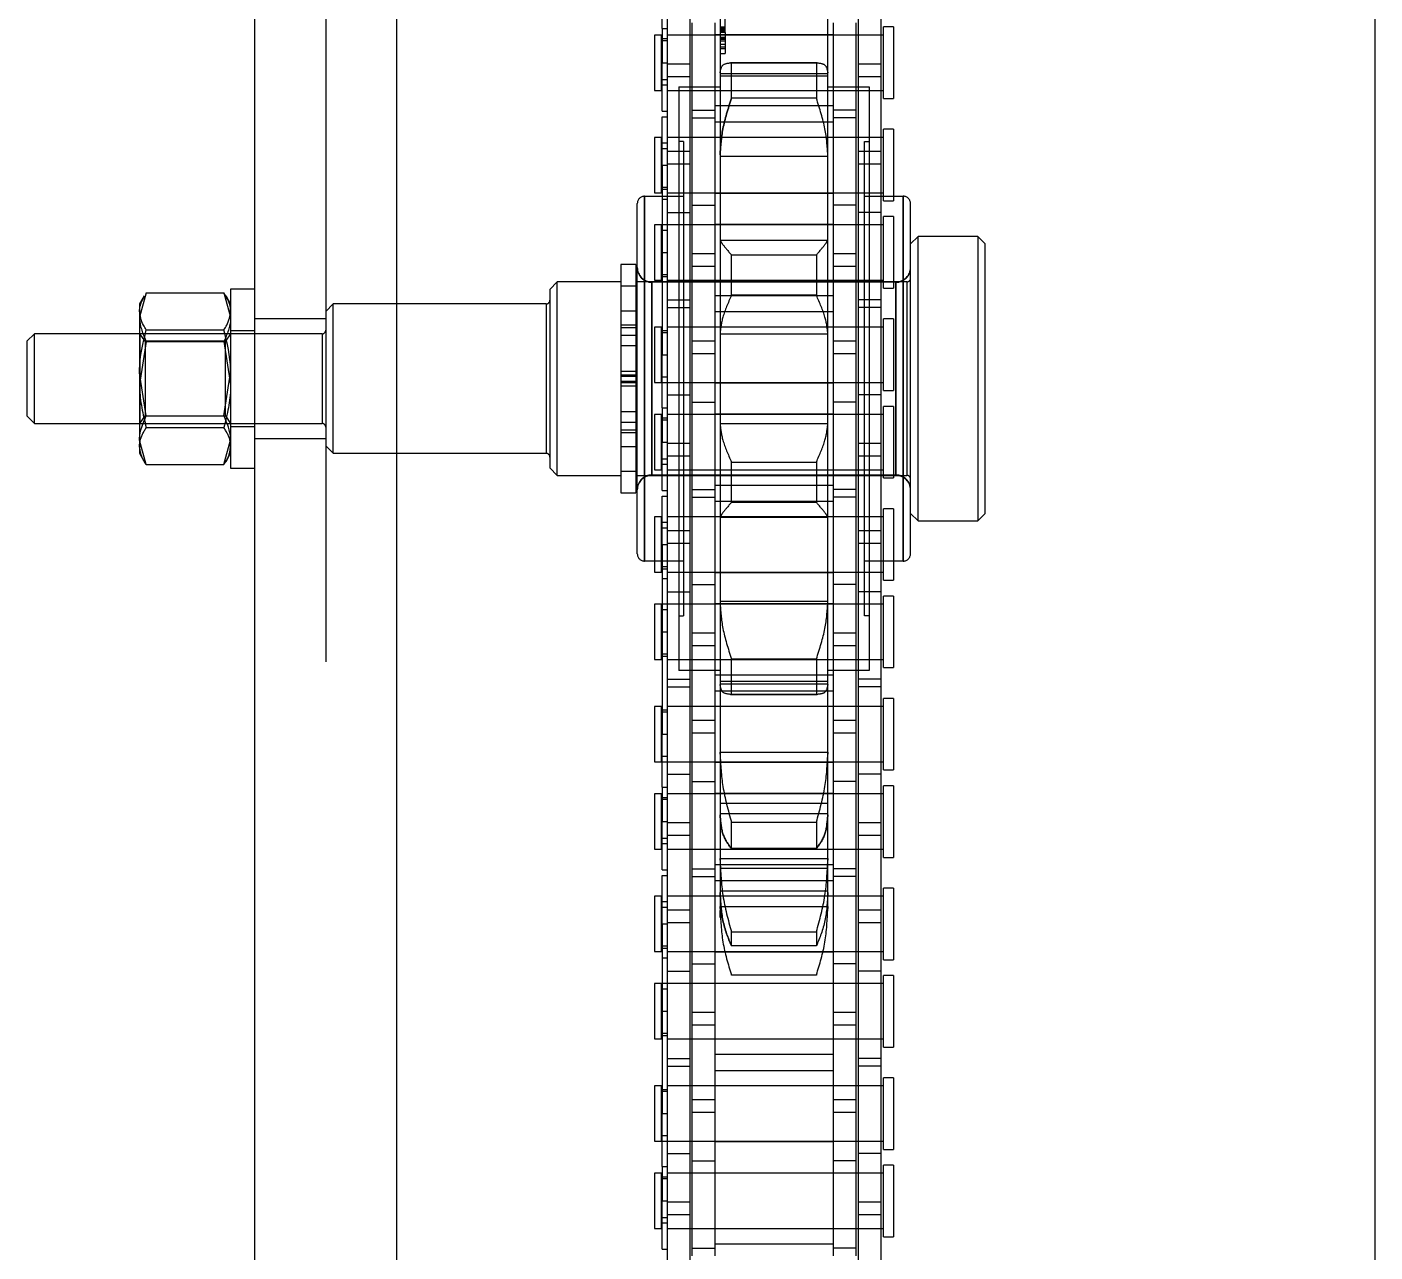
# Model space of a CAD drawing. Header units: metres. Extents: x 0 to 63075, y 0 to 44550.
# Drawn here: x 13942.1 to 14032.4, y 26486.9 to 26568.9 of the extents above; entities that cross this region are included whole.
import ezdxf

# ---------------------------------------------------------------- set-up
doc = ezdxf.new("R2010")
doc.units = ezdxf.units.M
doc.header["$LTSCALE"] = 75
doc.linetypes.add('HIDDEN2', pattern=[4.7625, 3.175, -1.5875])
for name, color, linetype in [('SDM', 7, 'Continuous'), ('SL4', 4, 'Continuous'), ('ST1', 7, 'HIDDEN2')]:
    doc.layers.add(name, color=color, linetype=linetype)

# ---------------------------------------------------------------- blocks, each defined once
blk = doc.blocks.new('A$Ca53c419a')
at = {"layer": 'SL4'}
for p, q in [((2113.08, 511), (2112.58, 510.5)), ((2118.08, 511), (2113.08, 511)), ((2118.58, 510.5), (2118.08, 511)), ((2112.58, 510.5), (2112.58, 503.465)), ((2112.58, 510.5), (2118.58, 510.5)), ((2118.58, 503.465), (2118.58, 510.5)), ((2109.825, 503.018), (2111.461, 503.465)), ((2109.825, 503.018), (2110.062, 503.162)), ((2109.825, 503.018), (2109.825, 497.812)), ((2110.58, 503.465), (2110.042, 503.154)), ((2111.461, 503.465), (2110.58, 503.465)), ((2115.975, 503.465), (2111.461, 503.465)), ((2113.098, 503.018), (2115.975, 503.465)), ((2113.098, 503.018), (2113.098, 497.812)), ((2120.094, 503.465), (2115.975, 503.465)), ((2118.853, 503.018), (2118.853, 497.812)), ((2120.58, 503.465), (2120.094, 503.465)), ((2121.118, 503.154), (2120.58, 503.465)), ((2121.335, 503.018), (2121.335, 497.812)), ((2109.58, 497.365), (2109.58, 495.765)), ((2121.58, 497.365), (2109.58, 497.365)), ((2109.825, 497.812), (2111.461, 497.365)), ((2109.825, 497.812), (2110.062, 497.668)), ((2110.042, 497.676), (2110.58, 497.365)), ((2113.098, 497.812), (2115.975, 497.365)), ((2120.58, 497.365), (2121.118, 497.676)), ((2121.58, 495.765), (2121.58, 497.365)), ((2334.737, 495.765), (1009.762, 495.765)), ((1009.762, 486.24), (2334.737, 486.24)), ((1009.762, 420.765), (2334.737, 420.765))]:
    blk.add_line(p, q, dxfattribs=at)
for points, knots in [([(2111.461, 503.465), (2111.5, 503.465), (2112.053, 503.458), (2112.594, 503.23), (2113.098, 503.018)], [0, 0, 0, 0, 0.070201, 1, 1, 1, 1]), ([(2115.975, 503.465), (2116.044, 503.465), (2117.015, 503.458), (2117.968, 503.23), (2118.853, 503.018)], [0, 0, 0, 0, 0.070201, 1, 1, 1, 1]), ([(2118.853, 503.018), (2118.957, 503.086), (2119.362, 503.348), (2119.782, 503.415), (2120.094, 503.465)], [0, 0, 0, 0, 0.257551, 1, 1, 1, 1]), ([(2120.094, 503.465), (2120.207, 503.46), (2120.547, 503.443), (2120.877, 503.253), (2121.098, 503.126)], [0, 0, 0, 0, 0.332546, 1, 1, 1, 1]), ([(2111.461, 497.365), (2111.5, 497.365), (2112.053, 497.372), (2112.594, 497.6), (2113.098, 497.812)], [0, 0, 0, 0, 0.070201, 1, 1, 1, 1]), ([(2115.975, 497.365), (2116.044, 497.365), (2117.015, 497.372), (2117.968, 497.6), (2118.853, 497.812)], [0, 0, 0, 0, 0.070201, 1, 1, 1, 1]), ([(2118.853, 497.812), (2118.957, 497.744), (2119.362, 497.482), (2119.782, 497.415), (2120.094, 497.365)], [0, 0, 0, 0, 0.257551, 1, 1, 1, 1]), ([(2120.094, 497.365), (2120.207, 497.372), (2120.627, 497.396), (2121.036, 497.636), (2121.335, 497.812)], [0, 0, 0, 0, 0.268634, 1, 1, 1, 1])]:
    blk.add_open_spline(points, degree=3, knots=knots, dxfattribs=at)
at = {"layer": 'ST1'}
for p, q in [((2112.307, 503.018), (2112.307, 497.812)), ((2112.58, 503.465), (2112.58, 491.25)), ((2112.58, 503.465), (2112.58, 503.44)), ((2118.58, 503.44), (2112.58, 503.44)), ((2112.58, 503.44), (2113.08, 503.089)), ((2117.837, 503.089), (2113.08, 503.089)), ((2113.08, 503.089), (2113.08, 497.715)), ((2118.062, 503.018), (2115.185, 503.465)), ((2118.08, 503.089), (2117.837, 503.089)), ((2118.062, 503.018), (2118.062, 497.812)), ((2118.08, 503.089), (2118.58, 503.44)), ((2118.08, 497.715), (2118.08, 503.089)), ((2118.58, 491.25), (2118.58, 503.465)), ((2118.58, 503.44), (2118.58, 503.465)), ((2121.335, 503.018), (2119.699, 503.465)), ((2112.38, 497.365), (2112.38, 495.765)), ((2113.08, 497.715), (2112.58, 497.365)), ((2113.08, 497.715), (2118.08, 497.715)), ((2118.062, 497.812), (2115.185, 497.365)), ((2118.58, 497.365), (2118.08, 497.715)), ((2118.78, 495.765), (2118.78, 497.365)), ((2121.335, 497.812), (2119.699, 497.365)), ((2111.58, 495.765), (2111.58, 491.003)), ((2119.58, 491.003), (2119.58, 495.765)), ((2334.737, 491.003), (1009.762, 491.003)), ((2111.08, 491), (2110.58, 490.5)), ((2120.08, 491), (2111.08, 491)), ((2118.58, 491.25), (2112.58, 491.25)), ((2120.58, 490.5), (2120.08, 491)), ((2110.58, 490.5), (2120.58, 490.5)), ((2110.58, 490.5), (2110.58, 476.25)), ((2120.58, 476.25), (2120.58, 490.5)), ((1009.762, 486.24), (2334.737, 486.24)), ((2109.605, 476), (2109.105, 475.5)), ((2121.555, 476), (2109.605, 476)), ((2120.58, 476.25), (2110.627, 476.25)), ((2122.055, 475.5), (2121.555, 476)), ((2109.105, 475.5), (2122.055, 475.5)), ((2109.105, 475.5), (2109.105, 471.245)), ((2122.055, 471.245), (2122.055, 475.5)), ((2123.223, 471.245), (2107.937, 471.245)), ((2107.937, 471.245), (2107.937, 470.245)), ((2109.38, 471.245), (2109.38, 470.145)), ((2109.38, 471.245), (2109.38, 470.245)), ((2111.033, 471.245), (2111.033, 470.245)), ((2111.984, 471.245), (2111.984, 470.245)), ((2112.159, 471.245), (2112.159, 470.245)), ((2112.676, 471.245), (2112.676, 470.245)), ((2113.38, 471.245), (2113.38, 470.245)), ((2115.08, 470.245), (2115.08, 471.245)), ((2115.33, 471.245), (2115.33, 470.245)), ((2115.419, 471.245), (2115.419, 470.245)), ((2115.741, 471.245), (2115.741, 470.245)), ((2115.83, 471.245), (2115.83, 470.245)), ((2116.08, 471.245), (2116.08, 470.245)), ((2117.78, 470.245), (2117.78, 471.245)), ((2118.484, 471.245), (2118.484, 470.245)), ((2119.001, 471.245), (2119.001, 470.245)), ((2119.176, 471.245), (2119.176, 470.245)), ((2120.127, 471.245), (2120.127, 470.245)), ((2121.78, 470.145), (2121.78, 471.245)), ((2121.78, 470.245), (2121.78, 471.245)), ((2123.223, 470.245), (2123.223, 471.245)), ((2103.854, 470.145), (2127.306, 470.145)), ((2123.223, 470.245), (2107.937, 470.245)), ((2109.105, 470.145), (2109.105, 452.105)), ((2122.055, 452.105), (2122.055, 470.145)), ((2103.365, 469.656), (2127.795, 469.656)), ((2103.365, 467.056), (2103.365, 469.656)), ((2127.795, 469.656), (2103.365, 469.656)), ((2127.795, 469.656), (2127.795, 467.056)), ((2057.297, 468.489), (2057.297, 468.157)), ((2057.297, 468.489), (2060.528, 468.489)), ((2062.373, 469), (2058.683, 469)), ((2058.683, 469), (2058.683, 468.526)), ((2058.683, 468.526), (2062.373, 468.526)), ((2059.052, 468.526), (2059.052, 468.157)), ((2059.421, 468.489), (2059.421, 468.157)), ((2060.528, 468.489), (2060.528, 468.157)), ((2062.824, 468.489), (2060.528, 468.489)), ((2062.004, 468.157), (2062.004, 468.526)), ((2062.147, 468.489), (2062.147, 468.157)), ((2062.373, 468.526), (2062.373, 469)), ((2062.824, 468.489), (2066.376, 468.489)), ((2062.824, 468.489), (2062.824, 468.157)), ((2068.221, 469), (2064.531, 469)), ((2064.531, 469), (2064.531, 468.526)), ((2064.531, 468.526), (2068.221, 468.526)), ((2064.531, 468.489), (2064.531, 466.637)), ((2064.9, 468.526), (2064.9, 468.157)), ((2066.376, 468.489), (2066.376, 468.157)), ((2079.076, 468.489), (2066.376, 468.489)), ((2067.852, 468.157), (2067.852, 468.526)), ((2067.995, 468.489), (2067.995, 468.157)), ((2068.221, 468.526), (2068.221, 469)), ((2075.073, 469), (2071.383, 469)), ((2071.383, 469), (2071.383, 468.526)), ((2071.383, 468.526), (2075.073, 468.526)), ((2071.609, 468.489), (2071.609, 468.157)), ((2071.752, 468.526), (2071.752, 468.157)), ((2073.228, 468.489), (2073.228, 468.157)), ((2074.704, 468.157), (2074.704, 468.526)), ((2075.073, 468.526), (2075.073, 469)), ((2075.073, 466.637), (2075.073, 468.489)), ((2076.78, 468.157), (2076.78, 468.489)), ((2080.921, 469), (2077.231, 469)), ((2077.231, 469), (2077.231, 468.526)), ((2077.231, 468.526), (2080.921, 468.526)), ((2077.457, 468.489), (2077.457, 468.157)), ((2077.6, 468.526), (2077.6, 468.157)), ((2079.076, 468.489), (2079.076, 468.157)), ((2079.076, 468.489), (2082.307, 468.489)), ((2080.183, 468.489), (2080.183, 468.157)), ((2080.552, 468.157), (2080.552, 468.526)), ((2080.921, 468.526), (2080.921, 469)), ((2082.307, 468.489), (2082.307, 468.157)), ((2082.697, 468.489), (2082.697, 468.157)), ((2082.697, 468.489), (2085.928, 468.489)), ((2087.773, 469), (2084.083, 469)), ((2084.083, 469), (2084.083, 468.526)), ((2084.083, 468.526), (2087.773, 468.526)), ((2084.452, 468.526), (2084.452, 468.157)), ((2084.821, 468.489), (2084.821, 468.157)), ((2085.928, 468.489), (2085.928, 468.157)), ((2088.224, 468.489), (2085.928, 468.489)), ((2087.404, 468.157), (2087.404, 468.526)), ((2087.547, 468.489), (2087.547, 468.157)), ((2087.773, 468.526), (2087.773, 469)), ((2088.224, 468.489), (2091.776, 468.489)), ((2088.224, 468.489), (2088.224, 468.157)), ((2093.621, 469), (2089.931, 469)), ((2089.931, 469), (2089.931, 468.526)), ((2089.931, 468.526), (2093.621, 468.526)), ((2089.931, 468.489), (2089.931, 466.637)), ((2090.3, 468.526), (2090.3, 468.157)), ((2091.776, 468.489), (2091.776, 468.157)), ((2104.476, 468.489), (2091.776, 468.489)), ((2093.252, 468.157), (2093.252, 468.526)), ((2093.395, 468.489), (2093.395, 468.157)), ((2093.621, 468.526), (2093.621, 469)), ((2100.473, 469), (2096.783, 469)), ((2096.783, 469), (2096.783, 468.526)), ((2096.783, 468.526), (2100.473, 468.526)), ((2097.009, 468.489), (2097.009, 468.157)), ((2097.152, 468.526), (2097.152, 468.157)), ((2098.628, 468.489), (2098.628, 468.157)), ((2100.104, 468.157), (2100.104, 468.526)), ((2100.473, 468.526), (2100.473, 469)), ((2100.473, 466.637), (2100.473, 468.489)), ((2102.18, 468.157), (2102.18, 468.489)), ((2106.321, 469), (2102.631, 469)), ((2102.631, 469), (2102.631, 468.526)), ((2102.631, 468.526), (2106.321, 468.526)), ((2102.857, 468.489), (2102.857, 468.157)), ((2103, 468.526), (2103, 468.157)), ((2104.476, 468.489), (2104.476, 468.157)), ((2104.476, 468.489), (2107.707, 468.489)), ((2105.583, 468.489), (2105.583, 468.157)), ((2105.952, 468.157), (2105.952, 468.526)), ((2106.321, 468.526), (2106.321, 469)), ((2107.707, 468.489), (2107.707, 468.157)), ((2108.097, 468.489), (2108.097, 468.157)), ((2108.097, 468.489), (2111.328, 468.489)), ((2109.105, 469.168), (2109.105, 452.832)), ((2122.03, 469.168), (2109.13, 469.168)), ((2109.13, 469.168), (2109.13, 452.832)), ((2109.13, 469.168), (2122.03, 469.168)), ((2113.173, 469), (2109.483, 469)), ((2109.483, 469), (2109.483, 468.526)), ((2109.483, 468.526), (2113.173, 468.526)), ((2109.852, 468.526), (2109.852, 468.157)), ((2110.221, 468.489), (2110.221, 468.157)), ((2111.328, 468.489), (2111.328, 468.157)), ((2113.624, 468.489), (2111.328, 468.489)), ((2112.804, 468.157), (2112.804, 468.526)), ((2112.947, 468.489), (2112.947, 468.157)), ((2113.173, 468.526), (2113.173, 469)), ((2113.624, 468.489), (2117.176, 468.489)), ((2113.624, 468.489), (2113.624, 468.157)), ((2119.021, 469), (2115.331, 469)), ((2115.331, 469), (2115.331, 468.526)), ((2115.331, 468.526), (2119.021, 468.526)), ((2115.331, 468.489), (2115.331, 466.637)), ((2115.7, 468.526), (2115.7, 468.157)), ((2117.176, 468.489), (2117.176, 468.157)), ((2129.876, 468.489), (2117.176, 468.489)), ((2118.652, 468.157), (2118.652, 468.526)), ((2118.795, 468.489), (2118.795, 468.157)), ((2119.021, 468.526), (2119.021, 469)), ((2122.03, 452.832), (2122.03, 469.168)), ((2122.055, 452.832), (2122.055, 469.168)), ((2125.873, 469), (2122.183, 469)), ((2122.183, 469), (2122.183, 468.526)), ((2122.183, 468.526), (2125.873, 468.526)), ((2122.409, 468.489), (2122.409, 468.157)), ((2122.552, 468.526), (2122.552, 468.157)), ((2124.028, 468.489), (2124.028, 468.157)), ((2125.504, 468.157), (2125.504, 468.526)), ((2125.873, 468.526), (2125.873, 469)), ((2125.873, 466.637), (2125.873, 468.489)), ((2127.58, 468.157), (2127.58, 468.489)), ((2131.721, 469), (2128.031, 469)), ((2128.031, 469), (2128.031, 468.526)), ((2128.031, 468.526), (2131.721, 468.526)), ((2128.257, 468.489), (2128.257, 468.157)), ((2128.4, 468.526), (2128.4, 468.157)), ((2129.876, 468.489), (2129.876, 468.157)), ((2129.876, 468.489), (2133.107, 468.489)), ((2130.983, 468.489), (2130.983, 468.157)), ((2131.352, 468.157), (2131.352, 468.526)), ((2131.721, 468.526), (2131.721, 469)), ((2133.107, 468.489), (2133.107, 468.157)), ((2133.497, 468.489), (2133.497, 468.157)), ((2133.497, 468.489), (2136.728, 468.489)), ((2138.573, 469), (2134.883, 469)), ((2134.883, 469), (2134.883, 468.526)), ((2134.883, 468.526), (2138.573, 468.526)), ((2135.252, 468.526), (2135.252, 468.157)), ((2135.621, 468.489), (2135.621, 468.157)), ((2136.728, 468.489), (2136.728, 468.157)), ((2139.024, 468.489), (2136.728, 468.489)), ((2138.204, 468.157), (2138.204, 468.526)), ((2138.347, 468.489), (2138.347, 468.157)), ((2138.573, 468.526), (2138.573, 469)), ((2139.024, 468.489), (2142.576, 468.489)), ((2139.024, 468.489), (2139.024, 468.157)), ((2059.596, 468.157), (2050.501, 468.157)), ((2058.683, 468.157), (2058.683, 466.637)), ((2058.683, 468.157), (2058.683, 453.659)), ((2060.456, 468.157), (2059.596, 468.157)), ((2059.596, 466.637), (2059.596, 468.157)), ((2069.551, 468.157), (2060.456, 468.157)), ((2060.456, 468.157), (2060.456, 466.637)), ((2062.373, 466.637), (2062.373, 468.157)), ((2062.373, 453.659), (2062.373, 468.157)), ((2063.703, 468.157), (2063.703, 466.637)), ((2064.531, 468.157), (2064.531, 453.659)), ((2068.221, 466.637), (2068.221, 468.157)), ((2068.221, 453.659), (2068.221, 468.157)), ((2069.551, 468.157), (2069.551, 466.637)), ((2075.901, 468.157), (2069.551, 468.157)), ((2070.053, 468.157), (2070.053, 466.637)), ((2071.383, 468.157), (2071.383, 466.637)), ((2071.383, 468.157), (2071.383, 453.659)), ((2075.073, 453.659), (2075.073, 468.157)), ((2075.901, 468.157), (2075.901, 466.637)), ((2084.996, 468.157), (2075.901, 468.157)), ((2077.231, 468.157), (2077.231, 466.637)), ((2077.231, 468.157), (2077.231, 453.659)), ((2079.148, 466.637), (2079.148, 468.157)), ((2080.008, 468.157), (2080.008, 466.637)), ((2080.921, 466.637), (2080.921, 468.157)), ((2080.921, 453.659), (2080.921, 468.157)), ((2084.083, 468.157), (2084.083, 466.637)), ((2084.083, 468.157), (2084.083, 453.659)), ((2085.856, 468.157), (2084.996, 468.157)), ((2084.996, 466.637), (2084.996, 468.157)), ((2094.951, 468.157), (2085.856, 468.157)), ((2085.856, 468.157), (2085.856, 466.637)), ((2087.773, 466.637), (2087.773, 468.157)), ((2087.773, 453.659), (2087.773, 468.157)), ((2089.103, 468.157), (2089.103, 466.637)), ((2089.931, 468.157), (2089.931, 453.659)), ((2093.621, 466.637), (2093.621, 468.157)), ((2093.621, 453.659), (2093.621, 468.157)), ((2094.951, 468.157), (2094.951, 466.637)), ((2101.301, 468.157), (2094.951, 468.157)), ((2095.453, 468.157), (2095.453, 466.637)), ((2096.783, 468.157), (2096.783, 466.637)), ((2096.783, 468.157), (2096.783, 453.659)), ((2100.473, 453.659), (2100.473, 468.157)), ((2101.301, 468.157), (2101.301, 466.637)), ((2110.396, 468.157), (2101.301, 468.157)), ((2102.631, 468.157), (2102.631, 466.637)), ((2102.631, 468.157), (2102.631, 453.659)), ((2104.548, 466.637), (2104.548, 468.157)), ((2105.408, 468.157), (2105.408, 466.637)), ((2106.321, 466.637), (2106.321, 468.157)), ((2106.321, 453.659), (2106.321, 468.157)), ((2109.483, 468.157), (2109.483, 466.637)), ((2109.483, 468.157), (2109.483, 453.659)), ((2111.256, 468.157), (2110.396, 468.157)), ((2110.396, 466.637), (2110.396, 468.157)), ((2120.351, 468.157), (2111.256, 468.157)), ((2111.256, 468.157), (2111.256, 466.637)), ((2113.173, 466.637), (2113.173, 468.157)), ((2113.173, 453.659), (2113.173, 468.157)), ((2114.503, 468.157), (2114.503, 466.637)), ((2115.331, 468.157), (2115.331, 453.659)), ((2119.021, 466.637), (2119.021, 468.157)), ((2119.021, 453.659), (2119.021, 468.157)), ((2120.351, 468.157), (2120.351, 466.637)), ((2126.701, 468.157), (2120.351, 468.157)), ((2120.853, 468.157), (2120.853, 466.637)), ((2122.183, 468.157), (2122.183, 466.637)), ((2122.183, 468.157), (2122.183, 453.659)), ((2125.873, 453.659), (2125.873, 468.157)), ((2126.701, 468.157), (2126.701, 466.637)), ((2135.796, 468.157), (2126.701, 468.157)), ((2128.031, 468.157), (2128.031, 466.637)), ((2128.031, 468.157), (2128.031, 453.659)), ((2129.948, 466.637), (2129.948, 468.157)), ((2130.808, 468.157), (2130.808, 466.637)), ((2131.721, 466.637), (2131.721, 468.157)), ((2131.721, 453.659), (2131.721, 468.157)), ((2134.883, 468.157), (2134.883, 466.637)), ((2134.883, 468.157), (2134.883, 453.659)), ((2136.656, 468.157), (2135.796, 468.157)), ((2135.796, 466.637), (2135.796, 468.157)), ((2145.751, 468.157), (2136.656, 468.157)), ((2136.656, 468.157), (2136.656, 466.637)), ((2138.573, 466.637), (2138.573, 468.157)), ((2138.573, 453.659), (2138.573, 468.157)), ((2059.596, 466.637), (2050.501, 466.637)), ((2060.456, 466.637), (2059.596, 466.637)), ((2069.551, 466.637), (2060.456, 466.637)), ((2075.901, 466.637), (2069.551, 466.637)), ((2084.996, 466.637), (2075.901, 466.637)), ((2085.856, 466.637), (2084.996, 466.637)), ((2094.951, 466.637), (2085.856, 466.637)), ((2101.301, 466.637), (2094.951, 466.637)), ((2096.036, 464.605), (2096.036, 467.375)), ((2135.124, 467.375), (2096.036, 467.375)), ((2099.7, 467.375), (2099.7, 467.056)), ((2131.459, 467.056), (2099.7, 467.056)), ((2110.396, 466.637), (2101.301, 466.637)), ((2111.256, 466.637), (2110.396, 466.637)), ((2120.351, 466.637), (2111.256, 466.637)), ((2126.701, 466.637), (2120.351, 466.637)), ((2135.796, 466.637), (2126.701, 466.637)), ((2131.459, 467.056), (2131.459, 467.375)), ((2135.124, 467.375), (2135.124, 464.605)), ((2136.656, 466.637), (2135.796, 466.637)), ((2145.751, 466.637), (2136.656, 466.637)), ((2063.201, 466.485), (2056.851, 466.485)), ((2057.353, 466.485), (2057.353, 464.965)), ((2058.683, 466.485), (2058.683, 464.965)), ((2062.373, 464.965), (2062.373, 466.485)), ((2063.201, 466.485), (2063.201, 464.965)), ((2072.296, 466.485), (2063.201, 466.485)), ((2064.531, 466.485), (2064.531, 464.965)), ((2066.448, 464.965), (2066.448, 466.485)), ((2067.308, 466.485), (2067.308, 464.965)), ((2068.221, 464.965), (2068.221, 466.485)), ((2071.383, 466.485), (2071.383, 464.965)), ((2073.156, 466.485), (2072.296, 466.485)), ((2072.296, 464.965), (2072.296, 466.485)), ((2082.251, 466.485), (2073.156, 466.485)), ((2073.156, 466.485), (2073.156, 464.965)), ((2075.073, 464.965), (2075.073, 466.485)), ((2076.403, 466.485), (2076.403, 464.965)), ((2077.231, 466.485), (2077.231, 464.965)), ((2080.921, 464.965), (2080.921, 466.485)), ((2082.251, 466.485), (2082.251, 464.965)), ((2088.601, 466.485), (2082.251, 466.485)), ((2082.753, 466.485), (2082.753, 464.965)), ((2084.083, 466.485), (2084.083, 464.965)), ((2087.773, 464.965), (2087.773, 466.485)), ((2088.601, 466.485), (2088.601, 464.965)), ((2097.696, 466.485), (2088.601, 466.485)), ((2089.931, 466.485), (2089.931, 464.965)), ((2091.848, 464.965), (2091.848, 466.485)), ((2092.708, 466.485), (2092.708, 464.965)), ((2093.621, 464.965), (2093.621, 466.485)), ((2096.783, 466.485), (2096.783, 464.965)), ((2098.556, 466.485), (2097.696, 466.485)), ((2097.696, 464.965), (2097.696, 466.485)), ((2107.651, 466.485), (2098.556, 466.485)), ((2098.556, 466.485), (2098.556, 464.965)), ((2100.473, 464.965), (2100.473, 466.485)), ((2101.803, 466.485), (2101.803, 464.965)), ((2102.631, 466.485), (2102.631, 464.965)), ((2106.321, 464.965), (2106.321, 466.485)), ((2107.651, 466.485), (2107.651, 464.965)), ((2114.001, 466.485), (2107.651, 466.485)), ((2108.153, 466.485), (2108.153, 464.965)), ((2109.483, 466.485), (2109.483, 464.965)), ((2113.173, 464.965), (2113.173, 466.485)), ((2114.001, 466.485), (2114.001, 464.965)), ((2123.096, 466.485), (2114.001, 466.485)), ((2115.331, 466.485), (2115.331, 464.965)), ((2117.248, 464.965), (2117.248, 466.485)), ((2118.108, 466.485), (2118.108, 464.965)), ((2119.021, 464.965), (2119.021, 466.485)), ((2122.183, 466.485), (2122.183, 464.965)), ((2123.956, 466.485), (2123.096, 466.485)), ((2123.096, 464.965), (2123.096, 466.485)), ((2133.051, 466.485), (2123.956, 466.485)), ((2123.956, 466.485), (2123.956, 464.965)), ((2125.873, 464.965), (2125.873, 466.485)), ((2127.203, 466.485), (2127.203, 464.965)), ((2128.031, 466.485), (2128.031, 464.965)), ((2131.721, 464.965), (2131.721, 466.485)), ((2133.051, 466.485), (2133.051, 464.965)), ((2139.401, 466.485), (2133.051, 466.485)), ((2133.553, 466.485), (2133.553, 464.965)), ((2134.883, 466.485), (2134.883, 464.965)), ((2138.573, 464.965), (2138.573, 466.485)), ((2063.201, 464.965), (2056.851, 464.965)), ((2057.636, 457.035), (2057.636, 464.965)), ((2058.683, 464.965), (2058.683, 457.035)), ((2062.373, 457.035), (2062.373, 464.965)), ((2062.416, 464.965), (2062.416, 457.035)), ((2072.296, 464.965), (2063.201, 464.965)), ((2064.488, 457.035), (2064.488, 464.965)), ((2064.531, 464.965), (2064.531, 457.035)), ((2068.221, 457.035), (2068.221, 464.965)), ((2069.268, 464.965), (2069.268, 457.035)), ((2070.336, 457.035), (2070.336, 464.965)), ((2071.383, 464.965), (2071.383, 457.035)), ((2073.156, 464.965), (2072.296, 464.965)), ((2082.251, 464.965), (2073.156, 464.965)), ((2075.073, 457.035), (2075.073, 464.965)), ((2075.116, 464.965), (2075.116, 457.035)), ((2077.188, 457.035), (2077.188, 464.965)), ((2077.231, 464.965), (2077.231, 457.035)), ((2080.921, 457.035), (2080.921, 464.965)), ((2081.968, 464.965), (2081.968, 457.035)), ((2088.601, 464.965), (2082.251, 464.965)), ((2083.036, 457.035), (2083.036, 464.965)), ((2084.083, 464.965), (2084.083, 457.035)), ((2087.773, 457.035), (2087.773, 464.965)), ((2087.816, 464.965), (2087.816, 457.035)), ((2097.696, 464.965), (2088.601, 464.965)), ((2089.888, 457.035), (2089.888, 464.965)), ((2089.931, 464.965), (2089.931, 457.035)), ((2093.621, 457.035), (2093.621, 464.965)), ((2094.668, 464.965), (2094.668, 457.035)), ((2095.736, 457.035), (2095.736, 464.965)), ((2096.783, 464.965), (2096.783, 457.035)), ((2098.556, 464.965), (2097.696, 464.965)), ((2107.651, 464.965), (2098.556, 464.965)), ((2100.473, 457.035), (2100.473, 464.965)), ((2100.516, 464.965), (2100.516, 457.035)), ((2102.588, 457.035), (2102.588, 464.965)), ((2102.631, 464.965), (2102.631, 457.035)), ((2106.321, 457.035), (2106.321, 464.965)), ((2107.368, 464.965), (2107.368, 457.035)), ((2114.001, 464.965), (2107.651, 464.965)), ((2108.436, 457.035), (2108.436, 464.965)), ((2109.483, 464.965), (2109.483, 457.035)), ((2113.173, 457.035), (2113.173, 464.965)), ((2113.216, 464.965), (2113.216, 457.035)), ((2123.096, 464.965), (2114.001, 464.965)), ((2115.288, 457.035), (2115.288, 464.965)), ((2115.331, 464.965), (2115.331, 457.035)), ((2119.021, 457.035), (2119.021, 464.965)), ((2120.068, 464.965), (2120.068, 457.035)), ((2121.136, 457.035), (2121.136, 464.965)), ((2122.183, 464.965), (2122.183, 457.035)), ((2123.956, 464.965), (2123.096, 464.965)), ((2133.051, 464.965), (2123.956, 464.965)), ((2125.873, 457.035), (2125.873, 464.965)), ((2125.916, 464.965), (2125.916, 457.035)), ((2127.988, 457.035), (2127.988, 464.965)), ((2128.031, 464.965), (2128.031, 457.035)), ((2131.721, 457.035), (2131.721, 464.965)), ((2132.768, 464.965), (2132.768, 457.035)), ((2139.401, 464.965), (2133.051, 464.965)), ((2133.836, 457.035), (2133.836, 464.965)), ((2134.883, 464.965), (2134.883, 457.035)), ((2138.573, 457.035), (2138.573, 464.965)), ((2138.616, 464.965), (2138.616, 457.035)), ((2075.64, 463.843), (2075.664, 463.843)), ((2075.64, 458.157), (2075.64, 463.843)), ((2075.664, 463.843), (2075.664, 458.157)), ((2077.602, 463.843), (2078.54, 463.843)), ((2077.602, 458.157), (2077.602, 463.843)), ((2078.54, 463.843), (2078.54, 458.157)), ((2079.493, 464.596), (2079.973, 464.605)), ((2080.113, 464.605), (2079.973, 464.605)), ((2080.24, 464.605), (2080.113, 464.605)), ((2080.113, 464.605), (2080.24, 464.605)), ((2080.24, 464.605), (2080.24, 457.395)), ((2081.17, 464.605), (2080.24, 464.605)), ((2083.335, 464.605), (2081.17, 464.605)), ((2081.279, 464.605), (2081.279, 457.395)), ((2082.777, 457.395), (2082.777, 464.605)), ((2083.463, 464.605), (2083.335, 464.605)), ((2083.335, 464.605), (2083.463, 464.605)), ((2083.463, 464.605), (2083.463, 457.395)), ((2086.377, 464.605), (2083.463, 464.605)), ((2084.121, 463.843), (2085.884, 463.843)), ((2084.121, 458.157), (2084.121, 463.843)), ((2085.884, 463.843), (2085.884, 458.157)), ((2090.445, 464.605), (2086.377, 464.605)), ((2086.455, 464.605), (2086.455, 457.395)), ((2087.124, 457.395), (2087.124, 464.605)), ((2090.561, 464.605), (2090.445, 464.605)), ((2090.445, 464.605), (2090.561, 464.605)), ((2090.561, 464.605), (2090.561, 457.395)), ((2095.106, 464.605), (2090.561, 464.605)), ((2094.432, 463.9), (2094.432, 458.1)), ((2094.434, 463.843), (2096.81, 463.843)), ((2094.434, 458.157), (2094.434, 463.843)), ((2100.588, 464.605), (2095.106, 464.605)), ((2095.144, 464.605), (2095.144, 457.395)), ((2095.294, 457.395), (2095.294, 464.605)), ((2096.81, 463.843), (2096.81, 458.157)), ((2100.676, 464.605), (2100.588, 464.605)), ((2100.676, 464.605), (2100.676, 457.395)), ((2106.298, 464.605), (2100.676, 464.605)), ((2106.298, 464.605), (2106.298, 457.395)), ((2106.304, 464.605), (2106.298, 464.605)), ((2112.538, 464.605), (2106.304, 464.605)), ((2107.298, 463.843), (2109.999, 463.843)), ((2107.298, 458.157), (2107.298, 463.843)), ((2109.999, 463.843), (2109.999, 458.157)), ((2112.588, 464.605), (2112.538, 464.605)), ((2112.588, 464.605), (2112.588, 457.395)), ((2118.572, 464.605), (2112.588, 464.605)), ((2118.572, 464.605), (2118.572, 457.395)), ((2118.622, 464.605), (2118.572, 464.605)), ((2124.856, 464.605), (2118.622, 464.605)), ((2121.161, 458.157), (2121.161, 463.843)), ((2121.161, 463.843), (2123.862, 463.843)), ((2123.862, 463.843), (2123.862, 458.157)), ((2124.862, 464.605), (2124.856, 464.605)), ((2124.862, 464.605), (2124.862, 457.395)), ((2130.484, 464.605), (2124.862, 464.605)), ((2130.484, 464.605), (2130.484, 457.395)), ((2130.572, 464.605), (2130.484, 464.605)), ((2136.054, 464.605), (2130.572, 464.605)), ((2134.35, 458.157), (2134.35, 463.843)), ((2134.35, 463.843), (2136.726, 463.843)), ((2135.866, 464.605), (2135.866, 457.395)), ((2136.016, 464.605), (2136.016, 457.395)), ((2140.599, 464.605), (2136.054, 464.605)), ((2136.726, 463.843), (2136.726, 458.157)), ((2136.728, 458.1), (2136.728, 463.9)), ((2137.341, 464.605), (2137.341, 464.27)), ((2138.181, 464.27), (2137.341, 464.27)), ((2137.676, 464.605), (2137.676, 464.27)), ((2137.779, 464.27), (2137.779, 464.605)), ((2137.949, 464.27), (2137.949, 464.605)), ((2138.181, 464.27), (2138.181, 464.605)), ((2138.333, 464.27), (2138.181, 464.27)), ((2138.284, 464.27), (2138.284, 464.605)), ((2138.333, 464.27), (2138.333, 464.605)), ((2138.748, 464.27), (2138.333, 464.27)), ((2138.425, 464.27), (2138.425, 464.605)), ((2138.748, 464.27), (2138.748, 464.605)), ((2138.748, 464.27), (2141.177, 464.27)), ((2138.807, 464.27), (2138.807, 464.605)), ((2138.807, 464.605), (2138.807, 464.27)), ((2138.858, 464.27), (2138.858, 464.605)), ((2138.871, 464.27), (2138.871, 464.605)), ((2138.872, 464.27), (2138.872, 464.605)), ((2138.929, 464.27), (2138.929, 464.605)), ((2139.006, 464.27), (2139.006, 464.605)), ((2139.014, 464.27), (2139.014, 464.605)), ((2139.045, 464.27), (2139.045, 464.605)), ((2139.119, 464.605), (2139.119, 464.27)), ((2139.122, 464.27), (2139.122, 464.605)), ((2075.664, 458.157), (2075.64, 458.157)), ((2078.54, 458.157), (2077.602, 458.157)), ((2085.884, 458.157), (2084.121, 458.157)), ((2096.81, 458.157), (2094.434, 458.157)), ((2109.999, 458.157), (2107.298, 458.157)), ((2123.862, 458.157), (2121.161, 458.157)), ((2136.726, 458.157), (2134.35, 458.157)), ((2063.201, 457.035), (2056.851, 457.035)), ((2057.353, 455.515), (2057.353, 457.035)), ((2058.683, 457.035), (2058.683, 455.515)), ((2062.373, 455.515), (2062.373, 457.035)), ((2063.201, 455.515), (2063.201, 457.035)), ((2072.296, 457.035), (2063.201, 457.035)), ((2064.531, 457.035), (2064.531, 455.515)), ((2066.448, 455.515), (2066.448, 457.035)), ((2067.308, 457.035), (2067.308, 455.515)), ((2068.221, 455.515), (2068.221, 457.035)), ((2071.383, 457.035), (2071.383, 455.515)), ((2073.156, 457.035), (2072.296, 457.035)), ((2072.296, 455.515), (2072.296, 457.035)), ((2082.251, 457.035), (2073.156, 457.035)), ((2073.156, 457.035), (2073.156, 455.515)), ((2075.073, 455.515), (2075.073, 457.035)), ((2076.403, 455.515), (2076.403, 457.035)), ((2077.231, 457.035), (2077.231, 455.515)), ((2079.973, 457.395), (2080.113, 457.395)), ((2080.113, 457.395), (2080.24, 457.395)), ((2080.24, 457.395), (2080.113, 457.395)), ((2080.24, 457.395), (2081.17, 457.395)), ((2080.921, 455.515), (2080.921, 457.035)), ((2081.17, 457.395), (2083.335, 457.395)), ((2082.251, 455.515), (2082.251, 457.035)), ((2088.601, 457.035), (2082.251, 457.035)), ((2082.753, 455.515), (2082.753, 457.035)), ((2083.335, 457.395), (2083.463, 457.395)), ((2083.463, 457.395), (2083.335, 457.395)), ((2083.463, 457.395), (2086.377, 457.395)), ((2084.083, 457.035), (2084.083, 455.515)), ((2086.377, 457.395), (2090.445, 457.395)), ((2087.773, 455.515), (2087.773, 457.035)), ((2088.601, 455.515), (2088.601, 457.035)), ((2097.696, 457.035), (2088.601, 457.035)), ((2089.931, 457.035), (2089.931, 455.515)), ((2090.445, 457.395), (2090.561, 457.395)), ((2090.561, 457.395), (2090.445, 457.395)), ((2090.561, 457.395), (2095.106, 457.395)), ((2091.848, 455.515), (2091.848, 457.035)), ((2092.708, 457.035), (2092.708, 455.515)), ((2093.621, 455.515), (2093.621, 457.035)), ((2095.106, 457.395), (2100.588, 457.395)), ((2096.036, 454.625), (2096.036, 457.395)), ((2096.783, 457.035), (2096.783, 455.515)), ((2098.556, 457.035), (2097.696, 457.035)), ((2097.696, 455.515), (2097.696, 457.035)), ((2107.651, 457.035), (2098.556, 457.035)), ((2098.556, 457.035), (2098.556, 455.515)), ((2100.473, 455.515), (2100.473, 457.035)), ((2100.588, 457.395), (2100.676, 457.395)), ((2100.676, 457.395), (2106.298, 457.395)), ((2101.803, 455.515), (2101.803, 457.035)), ((2102.631, 457.035), (2102.631, 455.515)), ((2106.298, 457.395), (2106.304, 457.395)), ((2106.304, 457.395), (2112.538, 457.395)), ((2106.321, 455.515), (2106.321, 457.035)), ((2107.651, 455.515), (2107.651, 457.035)), ((2114.001, 457.035), (2107.651, 457.035)), ((2108.153, 455.515), (2108.153, 457.035)), ((2109.483, 457.035), (2109.483, 455.515)), ((2112.538, 457.395), (2112.588, 457.395)), ((2112.588, 457.395), (2118.572, 457.395)), ((2113.173, 455.515), (2113.173, 457.035)), ((2114.001, 455.515), (2114.001, 457.035)), ((2123.096, 457.035), (2114.001, 457.035)), ((2115.331, 457.035), (2115.331, 455.515)), ((2117.248, 455.515), (2117.248, 457.035)), ((2118.108, 457.035), (2118.108, 455.515)), ((2118.572, 457.395), (2118.622, 457.395)), ((2118.622, 457.395), (2124.856, 457.395)), ((2119.021, 455.515), (2119.021, 457.035)), ((2122.183, 457.035), (2122.183, 455.515)), ((2123.956, 457.035), (2123.096, 457.035)), ((2123.096, 455.515), (2123.096, 457.035)), ((2133.051, 457.035), (2123.956, 457.035)), ((2123.956, 457.035), (2123.956, 455.515)), ((2124.856, 457.395), (2124.862, 457.395)), ((2124.862, 457.395), (2130.484, 457.395)), ((2125.873, 455.515), (2125.873, 457.035)), ((2127.203, 455.515), (2127.203, 457.035)), ((2128.031, 457.035), (2128.031, 455.515)), ((2130.484, 457.395), (2130.572, 457.395)), ((2130.572, 457.395), (2136.054, 457.395)), ((2131.721, 455.515), (2131.721, 457.035)), ((2133.051, 455.515), (2133.051, 457.035)), ((2139.401, 457.035), (2133.051, 457.035)), ((2133.553, 455.515), (2133.553, 457.035)), ((2134.883, 457.035), (2134.883, 455.515)), ((2135.124, 457.395), (2135.124, 454.625)), ((2136.054, 457.395), (2140.599, 457.395)), ((2138.573, 455.515), (2138.573, 457.035)), ((2059.596, 455.363), (2050.501, 455.363)), ((2063.201, 455.515), (2056.851, 455.515)), ((2058.683, 455.363), (2058.683, 453.843)), ((2060.456, 455.363), (2059.596, 455.363)), ((2059.596, 453.843), (2059.596, 455.363)), ((2069.551, 455.363), (2060.456, 455.363)), ((2060.456, 455.363), (2060.456, 453.843)), ((2062.373, 453.843), (2062.373, 455.363)), ((2072.296, 455.515), (2063.201, 455.515)), ((2063.703, 453.843), (2063.703, 455.363)), ((2064.531, 455.363), (2064.531, 453.843)), ((2068.221, 453.843), (2068.221, 455.363)), ((2069.551, 453.843), (2069.551, 455.363)), ((2075.901, 455.363), (2069.551, 455.363)), ((2070.053, 453.843), (2070.053, 455.363)), ((2071.383, 455.363), (2071.383, 453.843)), ((2073.156, 455.515), (2072.296, 455.515)), ((2082.251, 455.515), (2073.156, 455.515)), ((2075.073, 453.843), (2075.073, 455.363)), ((2075.901, 453.843), (2075.901, 455.363)), ((2084.996, 455.363), (2075.901, 455.363)), ((2077.231, 455.363), (2077.231, 453.843)), ((2079.148, 453.843), (2079.148, 455.363)), ((2080.008, 455.363), (2080.008, 453.843)), ((2080.921, 453.843), (2080.921, 455.363)), ((2088.601, 455.515), (2082.251, 455.515)), ((2084.083, 455.363), (2084.083, 453.843)), ((2085.856, 455.363), (2084.996, 455.363)), ((2084.996, 453.843), (2084.996, 455.363)), ((2094.951, 455.363), (2085.856, 455.363)), ((2085.856, 455.363), (2085.856, 453.843)), ((2087.773, 453.843), (2087.773, 455.363)), ((2097.696, 455.515), (2088.601, 455.515)), ((2089.103, 453.843), (2089.103, 455.363)), ((2089.931, 455.363), (2089.931, 453.843)), ((2093.621, 453.843), (2093.621, 455.363)), ((2094.951, 453.843), (2094.951, 455.363)), ((2101.301, 455.363), (2094.951, 455.363)), ((2095.453, 453.843), (2095.453, 455.363)), ((2096.783, 455.363), (2096.783, 453.843)), ((2098.556, 455.515), (2097.696, 455.515)), ((2107.651, 455.515), (2098.556, 455.515)), ((2099.7, 454.625), (2099.7, 454.944)), ((2099.7, 454.944), (2131.459, 454.944)), ((2100.473, 453.843), (2100.473, 455.363)), ((2101.301, 453.843), (2101.301, 455.363)), ((2110.396, 455.363), (2101.301, 455.363)), ((2102.631, 455.363), (2102.631, 453.843)), ((2103.365, 452.344), (2103.365, 454.944)), ((2104.548, 453.843), (2104.548, 455.363)), ((2105.408, 455.363), (2105.408, 453.843)), ((2106.321, 453.843), (2106.321, 455.363)), ((2114.001, 455.515), (2107.651, 455.515)), ((2109.483, 455.363), (2109.483, 453.843)), ((2111.256, 455.363), (2110.396, 455.363)), ((2110.396, 453.843), (2110.396, 455.363)), ((2120.351, 455.363), (2111.256, 455.363)), ((2111.256, 455.363), (2111.256, 453.843)), ((2113.173, 453.843), (2113.173, 455.363)), ((2123.096, 455.515), (2114.001, 455.515)), ((2114.503, 453.843), (2114.503, 455.363)), ((2115.331, 455.363), (2115.331, 453.843)), ((2119.021, 453.843), (2119.021, 455.363)), ((2120.351, 453.843), (2120.351, 455.363)), ((2126.701, 455.363), (2120.351, 455.363)), ((2120.853, 453.843), (2120.853, 455.363)), ((2122.183, 455.363), (2122.183, 453.843)), ((2123.956, 455.515), (2123.096, 455.515)), ((2133.051, 455.515), (2123.956, 455.515)), ((2125.873, 453.843), (2125.873, 455.363)), ((2126.701, 453.843), (2126.701, 455.363)), ((2135.796, 455.363), (2126.701, 455.363)), ((2127.795, 454.944), (2127.795, 452.344)), ((2128.031, 455.363), (2128.031, 453.843)), ((2129.948, 453.843), (2129.948, 455.363)), ((2130.808, 455.363), (2130.808, 453.843)), ((2131.459, 454.944), (2131.459, 454.625)), ((2131.721, 453.843), (2131.721, 455.363)), ((2139.401, 455.515), (2133.051, 455.515)), ((2134.883, 455.363), (2134.883, 453.843)), ((2136.656, 455.363), (2135.796, 455.363)), ((2135.796, 453.843), (2135.796, 455.363)), ((2145.751, 455.363), (2136.656, 455.363)), ((2136.656, 455.363), (2136.656, 453.843)), ((2138.573, 453.843), (2138.573, 455.363)), ((2135.124, 454.625), (2096.036, 454.625)), ((2059.596, 453.843), (2050.501, 453.843)), ((2058.13, 453.659), (2062.927, 453.659)), ((2058.13, 453.659), (2058.13, 453)), ((2062.927, 453), (2058.13, 453)), ((2060.456, 453.843), (2059.596, 453.843)), ((2069.551, 453.843), (2060.456, 453.843)), ((2062.927, 453), (2062.927, 453.659)), ((2063.978, 453.659), (2068.775, 453.659)), ((2063.978, 453.659), (2063.978, 453)), ((2068.775, 453), (2063.978, 453)), ((2068.775, 453), (2068.775, 453.659)), ((2075.901, 453.843), (2069.551, 453.843)), ((2070.83, 453.659), (2075.627, 453.659)), ((2070.83, 453.659), (2070.83, 453)), ((2075.627, 453), (2070.83, 453)), ((2075.627, 453), (2075.627, 453.659)), ((2084.996, 453.843), (2075.901, 453.843)), ((2076.678, 453.659), (2081.475, 453.659)), ((2076.678, 453.659), (2076.678, 453)), ((2081.475, 453), (2076.678, 453)), ((2081.475, 453), (2081.475, 453.659)), ((2083.53, 453.659), (2088.327, 453.659)), ((2083.53, 453.659), (2083.53, 453)), ((2088.327, 453), (2083.53, 453)), ((2085.856, 453.843), (2084.996, 453.843)), ((2094.951, 453.843), (2085.856, 453.843)), ((2088.327, 453), (2088.327, 453.659)), ((2089.378, 453.659), (2094.175, 453.659)), ((2089.378, 453.659), (2089.378, 453)), ((2094.175, 453), (2089.378, 453)), ((2094.175, 453), (2094.175, 453.659)), ((2101.301, 453.843), (2094.951, 453.843)), ((2096.23, 453.659), (2101.027, 453.659)), ((2096.23, 453.659), (2096.23, 453)), ((2101.027, 453), (2096.23, 453)), ((2101.027, 453), (2101.027, 453.659)), ((2110.396, 453.843), (2101.301, 453.843)), ((2102.078, 453.659), (2106.875, 453.659)), ((2102.078, 453.659), (2102.078, 453)), ((2106.875, 453), (2102.078, 453)), ((2106.875, 453), (2106.875, 453.659)), ((2108.929, 453.659), (2113.726, 453.659)), ((2108.929, 453.659), (2108.929, 453)), ((2113.726, 453), (2108.929, 453)), ((2111.256, 453.843), (2110.396, 453.843)), ((2120.351, 453.843), (2111.256, 453.843)), ((2113.726, 453), (2113.726, 453.659)), ((2114.778, 453.659), (2119.575, 453.659)), ((2114.778, 453.659), (2114.778, 453)), ((2119.575, 453), (2114.778, 453)), ((2119.575, 453), (2119.575, 453.659)), ((2126.701, 453.843), (2120.351, 453.843)), ((2121.629, 453.659), (2126.426, 453.659)), ((2121.629, 453.659), (2121.629, 453)), ((2126.426, 453), (2121.629, 453)), ((2126.426, 453), (2126.426, 453.659)), ((2135.796, 453.843), (2126.701, 453.843)), ((2127.478, 453.659), (2132.275, 453.659)), ((2127.478, 453.659), (2127.478, 453)), ((2132.275, 453), (2127.478, 453)), ((2132.275, 453), (2132.275, 453.659)), ((2134.329, 453.659), (2139.126, 453.659)), ((2134.329, 453.659), (2134.329, 453)), ((2139.126, 453), (2134.329, 453)), ((2136.656, 453.843), (2135.796, 453.843)), ((2145.751, 453.843), (2136.656, 453.843)), ((2139.126, 453), (2139.126, 453.659)), ((2103.365, 452.344), (2127.795, 452.344)), ((2127.795, 452.344), (2103.365, 452.344)), ((2122.055, 452.105), (2109.105, 452.105)), ((2122.03, 452.832), (2109.13, 452.832)), ((2109.13, 452.832), (2122.03, 452.832)), ((2103.854, 451.855), (2127.306, 451.855)), ((2106.555, 451.855), (2106.055, 451.355)), ((2106.055, 451.355), (2125.105, 451.355)), ((2106.055, 451.355), (2106.055, 447.355)), ((2125.105, 451.355), (2124.605, 451.855)), ((2125.105, 447.355), (2125.105, 451.355)), ((2125.105, 447.355), (2106.055, 447.355)), ((2106.055, 447.355), (2106.555, 446.855)), ((2106.555, 446.855), (2124.605, 446.855)), ((2124.605, 446.855), (2125.105, 447.355))]:
    blk.add_line(p, q, dxfattribs=at)
for centre, radius, start, end in [((2112.33, 491.25), 0.25, 270, 0), ((2118.83, 491.25), 0.25, 180, 270), ((2110.33, 476.25), 0.25, 270, 0), ((2120.83, 476.25), 0.25, 180, 270), ((2103.854, 469.656), 0.489, 90, 180), ((2108.128, 469.168), 0.977, 0, 90), ((2108.154, 469.17), 0.975, 359.89099, 89.89057), ((2123.006, 469.17), 0.975, 90.10943, 180.10901), ((2123.032, 469.168), 0.977, 90, 180), ((2127.306, 469.656), 0.489, 0, 90), ((2103.854, 452.344), 0.489, 180, 270), ((2108.128, 452.832), 0.977, 270, 0), ((2108.154, 452.83), 0.975, 270.10943, 0.10901), ((2108.855, 452.105), 0.25, 270, 0), ((2123.006, 452.83), 0.975, 179.89099, 269.89057), ((2123.032, 452.832), 0.977, 180, 270), ((2122.305, 452.105), 0.25, 180, 270), ((2127.306, 452.344), 0.489, 270, 0)]:
    blk.add_arc(centre, radius, start, end, dxfattribs=at)
for points, knots in [([(2110.062, 503.162), (2110.088, 503.178), (2110.414, 503.379), (2110.753, 503.424), (2111.066, 503.465)], [0, 0, 0, 0, 0.07729, 1, 1, 1, 1]), ([(2111.066, 503.465), (2111.179, 503.458), (2111.599, 503.434), (2112.008, 503.194), (2112.307, 503.018)], [0, 0, 0, 0, 0.2686336, 1, 1, 1, 1]), ([(2115.185, 503.465), (2115.116, 503.465), (2114.145, 503.458), (2113.192, 503.23), (2112.307, 503.018)], [0, 0, 0, 0, 0.070201, 1, 1, 1, 1]), ([(2119.699, 503.465), (2119.66, 503.465), (2119.107, 503.458), (2118.566, 503.23), (2118.062, 503.018)], [0, 0, 0, 0, 0.070201, 1, 1, 1, 1]), ([(2110.062, 497.668), (2110.088, 497.652), (2110.414, 497.451), (2110.753, 497.406), (2111.066, 497.365)], [0, 0, 0, 0, 0.07729, 1, 1, 1, 1]), ([(2111.066, 497.365), (2111.179, 497.372), (2111.599, 497.396), (2112.008, 497.636), (2112.307, 497.812)], [0, 0, 0, 0, 0.2686336, 1, 1, 1, 1]), ([(2115.185, 497.365), (2115.116, 497.365), (2114.145, 497.372), (2113.192, 497.6), (2112.307, 497.812)], [0, 0, 0, 0, 0.070201, 1, 1, 1, 1]), ([(2119.699, 497.365), (2119.66, 497.365), (2119.107, 497.372), (2118.566, 497.6), (2118.062, 497.812)], [0, 0, 0, 0, 0.070201, 1, 1, 1, 1]), ([(2080.113, 464.605), (2079.348, 464.57), (2077.767, 464.496), (2076.379, 464.065), (2075.664, 463.843)], [0, 0, 0, 0, 0.484725, 1, 1, 1, 1]), ([(2077.602, 463.843), (2078.14, 464.065), (2079.185, 464.496), (2080.522, 464.57), (2081.17, 464.605)], [0, 0, 0, 0, 0.5152637, 1, 1, 1, 1]), ([(2081.17, 464.605), (2080.522, 464.57), (2079.185, 464.496), (2078.14, 464.065), (2077.602, 463.843)], [0, 0, 0, 0, 0.4847361, 1, 1, 1, 1]), ([(2083.335, 464.605), (2082.543, 464.57), (2080.911, 464.496), (2079.346, 464.065), (2078.54, 463.843)], [0, 0, 0, 0, 0.484722, 1, 1, 1, 1]), ([(2084.121, 463.843), (2084.417, 464.065), (2084.992, 464.496), (2085.924, 464.57), (2086.377, 464.605)], [0, 0, 0, 0, 0.515263, 1, 1, 1, 1]), ([(2086.377, 464.605), (2085.924, 464.57), (2084.992, 464.496), (2084.417, 464.065), (2084.121, 463.843)], [0, 0, 0, 0, 0.484737, 1, 1, 1, 1]), ([(2090.445, 464.605), (2089.724, 464.57), (2088.236, 464.496), (2086.684, 464.065), (2085.884, 463.843)], [0, 0, 0, 0, 0.484736, 1, 1, 1, 1]), ([(2094.434, 463.843), (2094.452, 464.065), (2094.488, 464.496), (2094.904, 464.57), (2095.106, 464.605)], [0, 0, 0, 0, 0.5152602, 1, 1, 1, 1]), ([(2100.588, 464.605), (2100.023, 464.57), (2098.859, 464.496), (2097.507, 464.065), (2096.81, 463.843)], [0, 0, 0, 0, 0.484737, 1, 1, 1, 1]), ([(2107.298, 463.843), (2107.036, 464.065), (2106.529, 464.496), (2106.378, 464.57), (2106.304, 464.605)], [0, 0, 0, 0, 0.515254, 1, 1, 1, 1]), ([(2112.538, 464.605), (2112.199, 464.57), (2111.499, 464.496), (2110.509, 464.065), (2109.999, 463.843)], [0, 0, 0, 0, 0.484735, 1, 1, 1, 1]), ([(2121.161, 463.843), (2120.651, 464.065), (2119.661, 464.496), (2118.961, 464.57), (2118.622, 464.605)], [0, 0, 0, 0, 0.515257, 1, 1, 1, 1]), ([(2124.856, 464.605), (2124.782, 464.57), (2124.631, 464.496), (2124.124, 464.065), (2123.862, 463.843)], [0, 0, 0, 0, 0.484725, 1, 1, 1, 1]), ([(2134.35, 463.843), (2133.653, 464.065), (2132.301, 464.496), (2131.137, 464.57), (2130.572, 464.605)], [0, 0, 0, 0, 0.515263, 1, 1, 1, 1]), ([(2130.572, 464.605), (2131.137, 464.57), (2132.301, 464.496), (2133.653, 464.065), (2134.35, 463.843)], [0, 0, 0, 0, 0.484737, 1, 1, 1, 1]), ([(2136.054, 464.605), (2136.256, 464.57), (2136.672, 464.496), (2136.708, 464.065), (2136.726, 463.843)], [0, 0, 0, 0, 0.4847353, 1, 1, 1, 1]), ([(2075.664, 458.157), (2076.379, 457.935), (2077.767, 457.504), (2079.347, 457.43), (2080.113, 457.395)], [0, 0, 0, 0, 0.515254, 1, 1, 1, 1]), ([(2081.17, 457.395), (2080.522, 457.43), (2079.185, 457.504), (2078.14, 457.935), (2077.602, 458.157)], [0, 0, 0, 0, 0.484736, 1, 1, 1, 1]), ([(2078.54, 458.157), (2079.346, 457.935), (2080.911, 457.504), (2082.543, 457.43), (2083.335, 457.395)], [0, 0, 0, 0, 0.515256, 1, 1, 1, 1]), ([(2086.377, 457.395), (2085.924, 457.43), (2084.992, 457.504), (2084.417, 457.935), (2084.121, 458.157)], [0, 0, 0, 0, 0.484737, 1, 1, 1, 1]), ([(2084.121, 458.157), (2084.417, 457.935), (2084.992, 457.504), (2085.924, 457.43), (2086.377, 457.395)], [0, 0, 0, 0, 0.5152633, 1, 1, 1, 1]), ([(2085.884, 458.157), (2086.684, 457.935), (2088.236, 457.504), (2089.724, 457.43), (2090.445, 457.395)], [0, 0, 0, 0, 0.515264, 1, 1, 1, 1]), ([(2095.106, 457.395), (2094.904, 457.43), (2094.488, 457.504), (2094.452, 457.935), (2094.434, 458.157)], [0, 0, 0, 0, 0.484735, 1, 1, 1, 1]), ([(2096.81, 458.157), (2097.507, 457.935), (2098.859, 457.504), (2100.023, 457.43), (2100.588, 457.395)], [0, 0, 0, 0, 0.515263, 1, 1, 1, 1]), ([(2106.304, 457.395), (2106.378, 457.43), (2106.529, 457.504), (2107.036, 457.935), (2107.298, 458.157)], [0, 0, 0, 0, 0.484725, 1, 1, 1, 1]), ([(2109.999, 458.157), (2110.509, 457.935), (2111.499, 457.504), (2112.199, 457.43), (2112.538, 457.395)], [0, 0, 0, 0, 0.515258, 1, 1, 1, 1]), ([(2118.622, 457.395), (2118.961, 457.43), (2119.661, 457.504), (2120.651, 457.935), (2121.161, 458.157)], [0, 0, 0, 0, 0.484735, 1, 1, 1, 1]), ([(2123.862, 458.157), (2124.124, 457.935), (2124.631, 457.504), (2124.782, 457.43), (2124.856, 457.395)], [0, 0, 0, 0, 0.515254, 1, 1, 1, 1]), ([(2130.572, 457.395), (2131.137, 457.43), (2132.301, 457.504), (2133.653, 457.935), (2134.35, 458.157)], [0, 0, 0, 0, 0.484736, 1, 1, 1, 1]), ([(2136.726, 458.157), (2136.708, 457.935), (2136.672, 457.504), (2136.256, 457.43), (2136.054, 457.395)], [0, 0, 0, 0, 0.51526, 1, 1, 1, 1])]:
    blk.add_open_spline(points, degree=3, knots=knots, dxfattribs=at)

msp = doc.modelspace()

# ---------------------------------------------------------------- block references
at = {"layer": 'SDM', "rotation": 90}
msp.add_blockref('A$Ca53c419a', (14453.134, 24429.769), dxfattribs=at)

doc.saveas('drawing.dxf')
